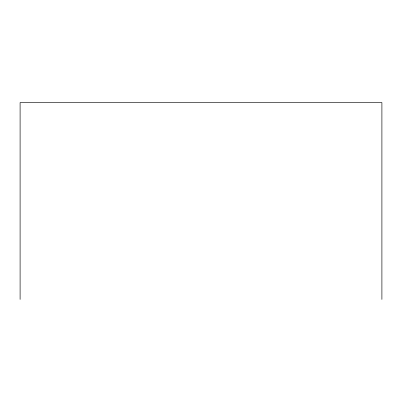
<?xml version="1.0" encoding="UTF-8"?>
<svg xmlns="http://www.w3.org/2000/svg" width="402" height="402" viewBox="0 0 402 402"><rect width="100%" height="100%" fill="white"/><g stroke="black" fill="none" stroke-linecap="round" stroke-linejoin="round"><path stroke-width="0.6" d="M381.9 299.435L381.9 102.565L20.1 102.565L20.1 299.435"/></g></svg>
